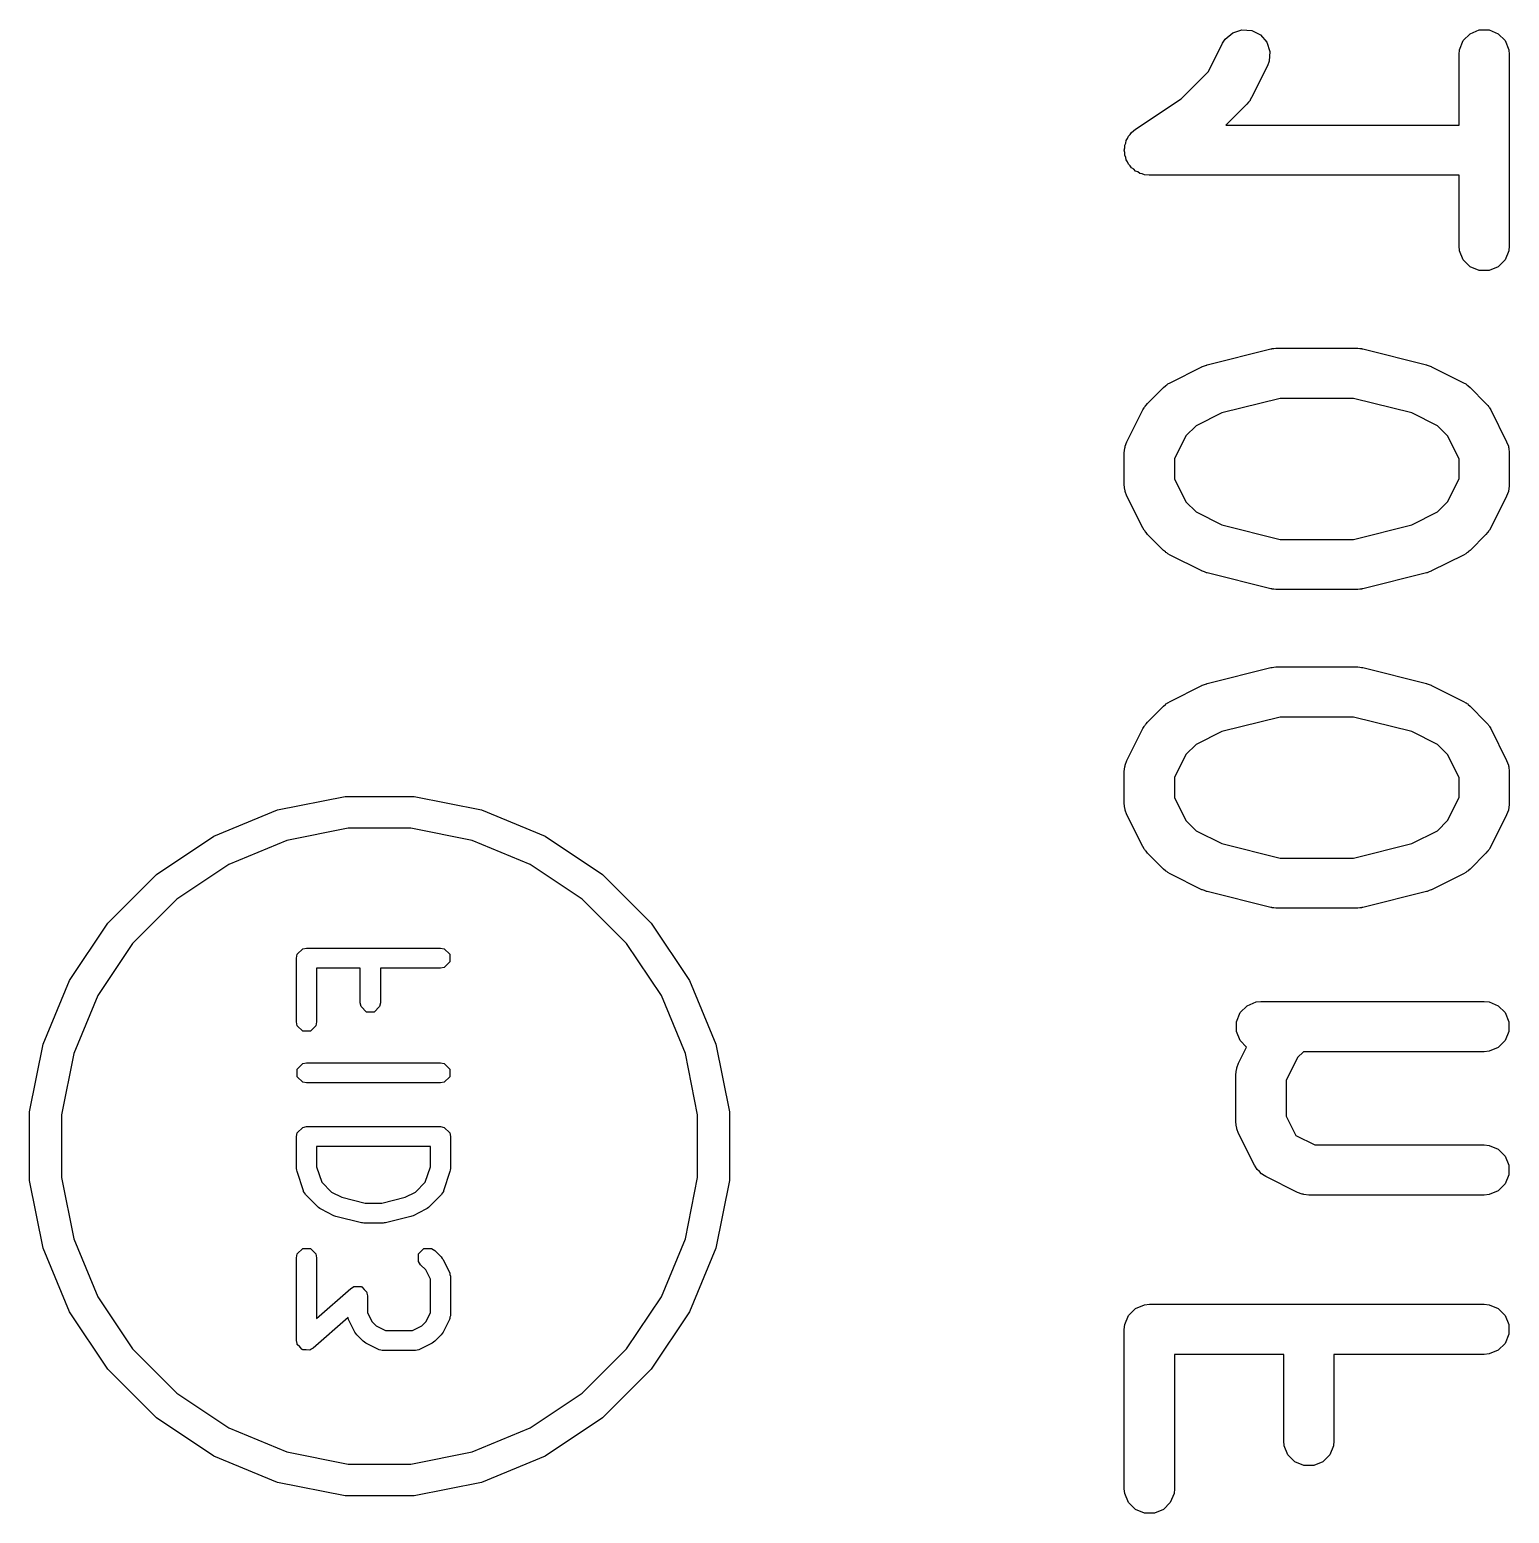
# Model space of a CAD drawing. Header units: inches. Extents: x -0.1 to 2.99, y 0.2 to 2.25.
# Drawn here: x 0.5304 to 0.7044, y 2.0757 to 2.2502 of the extents above; entities that cross this region are included whole.
import ezdxf

# ---------------------------------------------------------------- set-up
doc = ezdxf.new("R2010")
doc.units = ezdxf.units.IN
doc.header["$MEASUREMENT"] = 0
doc.layers.add('BLACK', color=250, linetype='CONTINUOUS')

msp = doc.modelspace()

# ---------------------------------------------------------------- linework, layer by layer
at = {"layer": 'BLACK', "linetype": 'CONTINUOUS'}
for p, q in [((0.67187, 2.24985), (0.67296, 2.25021)), ((0.67296, 2.25021), (0.67411, 2.25013)), ((0.67411, 2.25013), (0.67514, 2.24962)), ((0.69981, 2.24974), (0.70087, 2.25018)), ((0.70087, 2.25018), (0.70203, 2.25018)), ((0.70203, 2.25018), (0.70309, 2.24974)), ((0.66903, 2.24528), (0.67069, 2.24861)), ((0.67069, 2.24861), (0.671, 2.2491)), ((0.671, 2.2491), (0.67187, 2.24985)), ((0.67514, 2.24962), (0.67589, 2.24875)), ((0.67589, 2.24875), (0.67626, 2.24765)), ((0.69855, 2.24786), (0.69899, 2.24893)), ((0.69899, 2.24893), (0.69981, 2.24974)), ((0.70309, 2.24974), (0.7039, 2.24893)), ((0.7039, 2.24893), (0.70435, 2.24786)), ((0.67626, 2.24765), (0.67618, 2.24651)), ((0.6985, 2.24729), (0.69855, 2.24786)), ((0.6985, 2.23899), (0.6985, 2.24729)), ((0.70435, 2.24786), (0.7044, 2.24729)), ((0.7044, 2.24729), (0.7044, 2.22479)), ((0.66582, 2.24208), (0.66903, 2.24528)), ((0.67597, 2.24596), (0.67409, 2.24222)), ((0.67618, 2.24651), (0.67597, 2.24596)), ((0.66044, 2.23849), (0.66582, 2.24208)), ((0.67354, 2.24145), (0.67108, 2.23899)), ((0.67373, 2.24167), (0.67354, 2.24145)), ((0.67379, 2.24173), (0.67373, 2.24167)), ((0.67384, 2.24181), (0.67379, 2.24173)), ((0.67391, 2.2419), (0.67384, 2.24181)), ((0.67394, 2.24197), (0.67391, 2.2419)), ((0.67409, 2.24222), (0.67394, 2.24197)), ((0.65962, 2.23768), (0.65983, 2.23788)), ((0.65983, 2.23788), (0.65999, 2.23813)), ((0.65999, 2.23813), (0.66044, 2.23849)), ((0.66044, 2.23849), (0.66044, 2.23849)), ((0.66044, 2.23849), (0.66044, 2.23849)), ((0.66044, 2.23849), (0.66044, 2.23849)), ((0.67108, 2.23899), (0.6985, 2.23899)), ((0.65913, 2.23604), (0.65918, 2.23632)), ((0.65918, 2.23661), (0.6593, 2.23688)), ((0.65918, 2.23632), (0.65918, 2.23661)), ((0.6593, 2.23688), (0.65935, 2.23717)), ((0.65935, 2.23717), (0.65951, 2.23741)), ((0.65951, 2.23741), (0.65962, 2.23768)), ((0.65918, 2.23575), (0.65913, 2.23604)), ((0.65918, 2.23546), (0.65918, 2.23575)), ((0.65929, 2.23519), (0.65918, 2.23546)), ((0.65935, 2.23491), (0.65929, 2.23519)), ((0.65951, 2.23467), (0.65935, 2.23491)), ((0.65962, 2.2344), (0.65951, 2.23467)), ((0.65983, 2.23419), (0.65962, 2.2344)), ((0.65999, 2.23395), (0.65983, 2.23419)), ((0.66023, 2.23379), (0.65999, 2.23395)), ((0.66044, 2.23358), (0.66023, 2.23379)), ((0.66071, 2.23347), (0.66044, 2.23358)), ((0.66095, 2.23331), (0.66071, 2.23347)), ((0.66123, 2.23325), (0.66095, 2.23331)), ((0.6615, 2.23314), (0.66123, 2.23325)), ((0.66207, 2.23308), (0.6615, 2.23314)), ((0.66208, 2.23308), (0.66207, 2.23308)), ((0.6985, 2.23308), (0.66208, 2.23308)), ((0.66208, 2.23308), (0.66208, 2.23308)), ((0.66208, 2.23308), (0.66208, 2.23308)), ((0.6985, 2.22479), (0.6985, 2.23308)), ((0.69855, 2.22421), (0.6985, 2.22479)), ((0.69899, 2.22315), (0.69855, 2.22421)), ((0.70435, 2.22421), (0.7039, 2.22315)), ((0.7044, 2.22479), (0.70435, 2.22421)), ((0.69981, 2.22233), (0.69899, 2.22315)), ((0.70087, 2.22189), (0.69981, 2.22233)), ((0.70309, 2.22233), (0.70203, 2.22189)), ((0.7039, 2.22315), (0.70309, 2.22233)), ((0.70203, 2.22189), (0.70087, 2.22189)), ((0.66886, 2.21078), (0.67636, 2.21265)), ((0.67636, 2.21265), (0.67646, 2.21267)), ((0.67646, 2.21267), (0.6765, 2.21269)), ((0.6765, 2.21269), (0.67672, 2.21271)), ((0.67672, 2.21271), (0.67693, 2.21274)), ((0.67693, 2.21274), (0.67698, 2.21273)), ((0.67698, 2.21273), (0.67708, 2.21274)), ((0.67708, 2.21274), (0.68645, 2.21274)), ((0.68645, 2.21274), (0.68655, 2.21273)), ((0.68655, 2.21273), (0.68659, 2.21274)), ((0.68659, 2.21274), (0.68681, 2.21271)), ((0.68681, 2.21271), (0.68703, 2.21269)), ((0.68703, 2.21269), (0.68707, 2.21267)), ((0.68707, 2.21267), (0.68717, 2.21265)), ((0.68717, 2.21265), (0.69467, 2.21078)), ((0.66451, 2.20868), (0.66826, 2.21056)), ((0.66826, 2.21056), (0.6683, 2.21057)), ((0.6683, 2.21057), (0.66832, 2.21059)), ((0.66832, 2.21059), (0.66856, 2.21067)), ((0.66856, 2.21067), (0.6688, 2.21076)), ((0.6688, 2.21076), (0.66882, 2.21076)), ((0.66882, 2.21076), (0.66886, 2.21078)), ((0.69467, 2.21078), (0.69471, 2.21076)), ((0.69471, 2.21076), (0.69473, 2.21076)), ((0.69473, 2.21076), (0.69497, 2.21067)), ((0.69497, 2.21067), (0.69521, 2.21059)), ((0.69521, 2.21059), (0.69523, 2.21057)), ((0.69523, 2.21057), (0.69527, 2.21056)), ((0.69527, 2.21056), (0.69902, 2.20868)), ((0.66187, 2.20625), (0.66374, 2.20813)), ((0.66374, 2.20813), (0.66397, 2.20831)), ((0.66397, 2.20831), (0.66402, 2.20837)), ((0.66402, 2.20837), (0.66411, 2.20843)), ((0.66411, 2.20843), (0.66419, 2.2085)), ((0.66419, 2.2085), (0.66426, 2.20853)), ((0.66426, 2.20853), (0.66451, 2.20868)), ((0.69902, 2.20868), (0.69927, 2.20853)), ((0.69927, 2.20853), (0.69934, 2.2085)), ((0.69934, 2.2085), (0.69942, 2.20843)), ((0.69942, 2.20843), (0.69951, 2.20837)), ((0.69951, 2.20837), (0.69956, 2.20831)), ((0.69956, 2.20831), (0.69979, 2.20813)), ((0.69979, 2.20813), (0.70166, 2.20625)), ((0.67744, 2.20684), (0.67061, 2.20513)), ((0.68609, 2.20684), (0.67744, 2.20684)), ((0.69292, 2.20513), (0.68609, 2.20684)), ((0.65944, 2.20174), (0.66131, 2.20549)), ((0.66131, 2.20549), (0.66147, 2.20573)), ((0.66147, 2.20573), (0.6615, 2.20581)), ((0.6615, 2.20581), (0.66157, 2.20589)), ((0.66157, 2.20589), (0.66162, 2.20598)), ((0.66162, 2.20598), (0.66168, 2.20603)), ((0.66168, 2.20603), (0.66187, 2.20625)), ((0.67061, 2.20513), (0.66758, 2.20361)), ((0.69595, 2.20361), (0.69292, 2.20513)), ((0.70166, 2.20625), (0.70185, 2.20603)), ((0.70185, 2.20603), (0.70191, 2.20598)), ((0.70191, 2.20598), (0.70196, 2.20589)), ((0.70196, 2.20589), (0.70203, 2.20581)), ((0.70203, 2.20581), (0.70206, 2.20573)), ((0.70206, 2.20573), (0.70222, 2.20549)), ((0.70222, 2.20549), (0.70409, 2.20174)), ((0.66758, 2.20361), (0.66638, 2.20242)), ((0.69715, 2.20242), (0.69595, 2.20361)), ((0.65922, 2.20109), (0.65923, 2.2012)), ((0.65923, 2.2012), (0.65944, 2.20174)), ((0.66638, 2.20242), (0.66503, 2.19972)), ((0.6985, 2.19972), (0.69715, 2.20242)), ((0.70409, 2.20174), (0.7043, 2.2012)), ((0.7043, 2.2012), (0.7043, 2.20109)), ((0.65913, 2.20042), (0.65918, 2.20099)), ((0.65913, 2.19667), (0.65913, 2.20042)), ((0.65918, 2.20099), (0.65922, 2.20109)), ((0.66503, 2.19972), (0.66503, 2.19736)), ((0.6985, 2.19736), (0.6985, 2.19972)), ((0.7043, 2.20109), (0.70435, 2.20099)), ((0.70435, 2.20099), (0.7044, 2.20042)), ((0.7044, 2.20042), (0.7044, 2.19667)), ((0.65918, 2.19609), (0.65913, 2.19667)), ((0.65922, 2.19599), (0.65918, 2.19609)), ((0.65923, 2.19589), (0.65922, 2.19599)), ((0.66503, 2.19736), (0.66638, 2.19467)), ((0.69715, 2.19467), (0.6985, 2.19736)), ((0.70435, 2.19609), (0.7043, 2.19599)), ((0.7043, 2.19599), (0.7043, 2.19589)), ((0.7044, 2.19667), (0.70435, 2.19609)), ((0.65944, 2.19535), (0.65923, 2.19589)), ((0.66131, 2.1916), (0.65944, 2.19535)), ((0.66638, 2.19467), (0.66758, 2.19347)), ((0.69595, 2.19347), (0.69715, 2.19467)), ((0.70409, 2.19535), (0.70222, 2.1916)), ((0.7043, 2.19589), (0.70409, 2.19535)), ((0.66758, 2.19347), (0.67061, 2.19195)), ((0.69292, 2.19195), (0.69595, 2.19347)), ((0.66147, 2.19135), (0.66131, 2.1916)), ((0.6615, 2.19128), (0.66147, 2.19135)), ((0.66157, 2.1912), (0.6615, 2.19128)), ((0.66162, 2.19111), (0.66157, 2.1912)), ((0.66168, 2.19106), (0.66162, 2.19111)), ((0.66187, 2.19083), (0.66168, 2.19106)), ((0.66374, 2.18895), (0.66187, 2.19083)), ((0.67061, 2.19195), (0.67744, 2.19025)), ((0.68609, 2.19025), (0.69292, 2.19195)), ((0.70166, 2.19083), (0.69979, 2.18895)), ((0.70185, 2.19106), (0.70166, 2.19083)), ((0.70191, 2.19111), (0.70185, 2.19106)), ((0.70196, 2.1912), (0.70191, 2.19111)), ((0.70203, 2.19128), (0.70196, 2.1912)), ((0.70206, 2.19135), (0.70203, 2.19128)), ((0.70222, 2.1916), (0.70206, 2.19135)), ((0.66397, 2.18877), (0.66374, 2.18895)), ((0.67744, 2.19025), (0.68609, 2.19025)), ((0.69979, 2.18895), (0.69956, 2.18877)), ((0.66402, 2.18871), (0.66397, 2.18877)), ((0.66411, 2.18865), (0.66402, 2.18871)), ((0.66419, 2.18859), (0.66411, 2.18865)), ((0.66426, 2.18856), (0.66419, 2.18859)), ((0.66451, 2.1884), (0.66426, 2.18856)), ((0.66826, 2.18653), (0.66451, 2.1884)), ((0.69902, 2.1884), (0.69527, 2.18653)), ((0.69927, 2.18856), (0.69902, 2.1884)), ((0.69934, 2.18859), (0.69927, 2.18856)), ((0.69942, 2.18865), (0.69934, 2.18859)), ((0.69951, 2.18871), (0.69942, 2.18865)), ((0.69956, 2.18877), (0.69951, 2.18871)), ((0.6683, 2.18651), (0.66826, 2.18653)), ((0.66832, 2.1865), (0.6683, 2.18651)), ((0.66856, 2.18641), (0.66832, 2.1865)), ((0.6688, 2.18632), (0.66856, 2.18641)), ((0.66882, 2.18632), (0.6688, 2.18632)), ((0.66886, 2.1863), (0.66882, 2.18632)), ((0.67636, 2.18443), (0.66886, 2.1863)), ((0.69467, 2.1863), (0.68717, 2.18443)), ((0.69471, 2.18632), (0.69467, 2.1863)), ((0.69473, 2.18632), (0.69471, 2.18632)), ((0.69497, 2.18641), (0.69473, 2.18632)), ((0.69521, 2.1865), (0.69497, 2.18641)), ((0.69523, 2.18651), (0.69521, 2.1865)), ((0.69527, 2.18653), (0.69523, 2.18651)), ((0.67646, 2.18441), (0.67636, 2.18443)), ((0.6765, 2.1844), (0.67646, 2.18441)), ((0.67672, 2.18438), (0.6765, 2.1844)), ((0.67693, 2.18434), (0.67672, 2.18438)), ((0.67698, 2.18435), (0.67693, 2.18434)), ((0.67708, 2.18434), (0.67698, 2.18435)), ((0.68645, 2.18434), (0.67708, 2.18434)), ((0.68655, 2.18435), (0.68645, 2.18434)), ((0.68659, 2.18434), (0.68655, 2.18435)), ((0.68681, 2.18438), (0.68659, 2.18434)), ((0.68703, 2.1844), (0.68681, 2.18438)), ((0.68707, 2.18441), (0.68703, 2.1844)), ((0.68717, 2.18443), (0.68707, 2.18441)), ((0.66886, 2.17328), (0.67636, 2.17516)), ((0.67636, 2.17516), (0.67646, 2.17517)), ((0.67646, 2.17517), (0.6765, 2.17519)), ((0.6765, 2.17519), (0.67672, 2.17521)), ((0.67672, 2.17521), (0.67693, 2.17524)), ((0.67693, 2.17524), (0.67698, 2.17524)), ((0.67698, 2.17524), (0.67708, 2.17525)), ((0.67708, 2.17525), (0.68645, 2.17525)), ((0.68645, 2.17525), (0.68655, 2.17524)), ((0.68655, 2.17524), (0.68659, 2.17524)), ((0.68659, 2.17524), (0.68681, 2.17521)), ((0.68681, 2.17521), (0.68703, 2.17519)), ((0.68703, 2.17519), (0.68707, 2.17517)), ((0.68707, 2.17517), (0.68717, 2.17516)), ((0.68717, 2.17516), (0.69467, 2.17328)), ((0.66856, 2.17318), (0.6688, 2.17327)), ((0.6688, 2.17327), (0.66882, 2.17327)), ((0.66882, 2.17327), (0.66886, 2.17328)), ((0.69467, 2.17328), (0.69471, 2.17327)), ((0.69471, 2.17327), (0.69473, 2.17327)), ((0.69473, 2.17327), (0.69497, 2.17318)), ((0.66451, 2.17119), (0.66826, 2.17306)), ((0.66826, 2.17306), (0.6683, 2.17308)), ((0.6683, 2.17308), (0.66832, 2.17309)), ((0.66832, 2.17309), (0.66856, 2.17318)), ((0.69497, 2.17318), (0.69521, 2.17309)), ((0.69521, 2.17309), (0.69523, 2.17308)), ((0.69523, 2.17308), (0.69527, 2.17306)), ((0.69527, 2.17306), (0.69902, 2.17119)), ((0.66187, 2.16876), (0.66374, 2.17063)), ((0.66374, 2.17063), (0.66397, 2.17082)), ((0.66397, 2.17082), (0.66402, 2.17088)), ((0.66402, 2.17088), (0.66411, 2.17093)), ((0.66411, 2.17093), (0.66419, 2.171)), ((0.66419, 2.171), (0.66426, 2.17103)), ((0.66426, 2.17103), (0.66451, 2.17119)), ((0.69902, 2.17119), (0.69927, 2.17103)), ((0.69927, 2.17103), (0.69934, 2.171)), ((0.69934, 2.171), (0.69942, 2.17093)), ((0.69942, 2.17093), (0.69951, 2.17088)), ((0.69951, 2.17088), (0.69956, 2.17082)), ((0.69956, 2.17082), (0.69979, 2.17063)), ((0.69979, 2.17063), (0.70166, 2.16876)), ((0.65944, 2.16424), (0.66131, 2.16799)), ((0.66131, 2.16799), (0.66147, 2.16824)), ((0.66147, 2.16824), (0.6615, 2.16831)), ((0.6615, 2.16831), (0.66157, 2.16839)), ((0.66157, 2.16839), (0.66162, 2.16848)), ((0.66162, 2.16848), (0.66168, 2.16853)), ((0.66168, 2.16853), (0.66187, 2.16876)), ((0.67744, 2.16934), (0.67061, 2.16763)), ((0.68609, 2.16934), (0.67744, 2.16934)), ((0.69292, 2.16763), (0.68609, 2.16934)), ((0.70166, 2.16876), (0.70185, 2.16853)), ((0.70185, 2.16853), (0.70191, 2.16848)), ((0.70191, 2.16848), (0.70196, 2.16839)), ((0.70196, 2.16839), (0.70203, 2.16831)), ((0.70203, 2.16831), (0.70206, 2.16824)), ((0.70206, 2.16824), (0.70222, 2.16799)), ((0.70222, 2.16799), (0.70409, 2.16424)), ((0.67061, 2.16763), (0.66758, 2.16612)), ((0.69595, 2.16612), (0.69292, 2.16763)), ((0.66638, 2.16492), (0.66503, 2.16222)), ((0.66758, 2.16612), (0.66638, 2.16492)), ((0.69715, 2.16492), (0.69595, 2.16612)), ((0.6985, 2.16222), (0.69715, 2.16492)), ((0.65913, 2.16292), (0.65918, 2.1635)), ((0.65913, 2.15917), (0.65913, 2.16292)), ((0.65918, 2.1635), (0.65922, 2.16359)), ((0.65922, 2.16359), (0.65923, 2.1637)), ((0.65923, 2.1637), (0.65944, 2.16424)), ((0.70409, 2.16424), (0.7043, 2.1637)), ((0.7043, 2.1637), (0.7043, 2.16359)), ((0.7043, 2.16359), (0.70435, 2.1635)), ((0.70435, 2.1635), (0.7044, 2.16292)), ((0.7044, 2.16292), (0.7044, 2.15917)), ((0.66503, 2.16222), (0.66503, 2.15987)), ((0.6985, 2.15987), (0.6985, 2.16222)), ((0.55954, 2.15842), (0.56749, 2.16)), ((0.56749, 2.16), (0.5756, 2.16)), ((0.5756, 2.16), (0.58354, 2.15842)), ((0.66503, 2.15987), (0.66638, 2.15717)), ((0.69715, 2.15717), (0.6985, 2.15987)), ((0.55206, 2.15532), (0.55954, 2.15842)), ((0.58354, 2.15842), (0.59103, 2.15532)), ((0.65918, 2.1586), (0.65913, 2.15917)), ((0.65922, 2.1585), (0.65918, 2.1586)), ((0.65923, 2.15839), (0.65922, 2.1585)), ((0.65944, 2.15785), (0.65923, 2.15839)), ((0.66131, 2.1541), (0.65944, 2.15785)), ((0.70409, 2.15785), (0.70222, 2.1541)), ((0.7043, 2.15839), (0.70409, 2.15785)), ((0.70435, 2.1586), (0.7043, 2.1585)), ((0.7043, 2.1585), (0.7043, 2.15839)), ((0.7044, 2.15917), (0.70435, 2.1586)), ((0.56786, 2.15626), (0.56063, 2.15482)), ((0.57523, 2.15626), (0.56786, 2.15626)), ((0.58245, 2.15482), (0.57523, 2.15626)), ((0.66638, 2.15717), (0.66758, 2.15597)), ((0.66758, 2.15597), (0.67061, 2.15446)), ((0.69292, 2.15446), (0.69595, 2.15597)), ((0.69595, 2.15597), (0.69715, 2.15717)), ((0.54532, 2.15081), (0.55206, 2.15532)), ((0.56063, 2.15482), (0.55383, 2.152)), ((0.58926, 2.152), (0.58245, 2.15482)), ((0.59103, 2.15532), (0.59777, 2.15081)), ((0.66147, 2.15385), (0.66131, 2.1541)), ((0.67061, 2.15446), (0.67744, 2.15275)), ((0.68609, 2.15275), (0.69292, 2.15446)), ((0.70222, 2.1541), (0.70206, 2.15385)), ((0.6615, 2.15378), (0.66147, 2.15385)), ((0.66157, 2.1537), (0.6615, 2.15378)), ((0.66162, 2.15361), (0.66157, 2.1537)), ((0.66168, 2.15356), (0.66162, 2.15361)), ((0.66187, 2.15333), (0.66168, 2.15356)), ((0.66374, 2.15146), (0.66187, 2.15333)), ((0.67744, 2.15275), (0.68609, 2.15275)), ((0.70166, 2.15333), (0.69979, 2.15146)), ((0.70185, 2.15356), (0.70166, 2.15333)), ((0.70191, 2.15361), (0.70185, 2.15356)), ((0.70196, 2.1537), (0.70191, 2.15361)), ((0.70203, 2.15378), (0.70196, 2.1537)), ((0.70206, 2.15385), (0.70203, 2.15378)), ((0.53959, 2.14508), (0.54532, 2.15081)), ((0.55383, 2.152), (0.5477, 2.14791)), ((0.59539, 2.14791), (0.58926, 2.152)), ((0.59777, 2.15081), (0.6035, 2.14508)), ((0.66397, 2.15127), (0.66374, 2.15146)), ((0.66402, 2.15121), (0.66397, 2.15127)), ((0.66411, 2.15116), (0.66402, 2.15121)), ((0.66419, 2.15109), (0.66411, 2.15116)), ((0.66426, 2.15106), (0.66419, 2.15109)), ((0.66451, 2.15091), (0.66426, 2.15106)), ((0.66826, 2.14903), (0.66451, 2.15091)), ((0.69902, 2.15091), (0.69527, 2.14903)), ((0.69927, 2.15106), (0.69902, 2.15091)), ((0.69934, 2.15109), (0.69927, 2.15106)), ((0.69942, 2.15116), (0.69934, 2.15109)), ((0.69951, 2.15121), (0.69942, 2.15116)), ((0.69956, 2.15127), (0.69951, 2.15121)), ((0.69979, 2.15146), (0.69956, 2.15127)), ((0.6683, 2.14902), (0.66826, 2.14903)), ((0.66832, 2.149), (0.6683, 2.14902)), ((0.66856, 2.14892), (0.66832, 2.149)), ((0.6688, 2.14882), (0.66856, 2.14892)), ((0.66882, 2.14882), (0.6688, 2.14882)), ((0.66886, 2.14881), (0.66882, 2.14882)), ((0.67636, 2.14693), (0.66886, 2.14881)), ((0.69467, 2.14881), (0.68717, 2.14693)), ((0.69471, 2.14882), (0.69467, 2.14881)), ((0.69473, 2.14882), (0.69471, 2.14882)), ((0.69497, 2.14892), (0.69473, 2.14882)), ((0.69521, 2.149), (0.69497, 2.14892)), ((0.69523, 2.14902), (0.69521, 2.149)), ((0.69527, 2.14903), (0.69523, 2.14902)), ((0.5477, 2.14791), (0.54249, 2.1427)), ((0.60059, 2.1427), (0.59539, 2.14791)), ((0.67646, 2.14692), (0.67636, 2.14693)), ((0.6765, 2.1469), (0.67646, 2.14692)), ((0.67672, 2.14688), (0.6765, 2.1469)), ((0.67693, 2.14685), (0.67672, 2.14688)), ((0.67698, 2.14685), (0.67693, 2.14685)), ((0.67708, 2.14684), (0.67698, 2.14685)), ((0.68645, 2.14684), (0.67708, 2.14684)), ((0.68655, 2.14685), (0.68645, 2.14684)), ((0.68659, 2.14685), (0.68655, 2.14685)), ((0.68681, 2.14688), (0.68659, 2.14685)), ((0.68703, 2.1469), (0.68681, 2.14688)), ((0.68707, 2.14692), (0.68703, 2.1469)), ((0.68717, 2.14693), (0.68707, 2.14692)), ((0.53509, 2.13835), (0.53959, 2.14508)), ((0.6035, 2.14508), (0.608, 2.13835)), ((0.54249, 2.1427), (0.5384, 2.13657)), ((0.56187, 2.14143), (0.56251, 2.14207)), ((0.56251, 2.14207), (0.56296, 2.14216)), ((0.56296, 2.14216), (0.57871, 2.14216)), ((0.57871, 2.14216), (0.57916, 2.14207)), ((0.57916, 2.14207), (0.5798, 2.14143)), ((0.60469, 2.13657), (0.60059, 2.1427)), ((0.56178, 2.14098), (0.56187, 2.14143)), ((0.56178, 2.13348), (0.56178, 2.14098)), ((0.5798, 2.14053), (0.57916, 2.13989)), ((0.5798, 2.14143), (0.5798, 2.14053)), ((0.53198, 2.13086), (0.53509, 2.13835)), ((0.56928, 2.1398), (0.56414, 2.1398)), ((0.56414, 2.1398), (0.56414, 2.13348)), ((0.56928, 2.13573), (0.56928, 2.1398)), ((0.57871, 2.1398), (0.57164, 2.1398)), ((0.57164, 2.1398), (0.57164, 2.13573)), ((0.57916, 2.13989), (0.57871, 2.1398)), ((0.608, 2.13835), (0.6111, 2.13086)), ((0.5384, 2.13657), (0.53558, 2.12977)), ((0.60751, 2.12977), (0.60469, 2.13657)), ((0.56937, 2.13528), (0.56928, 2.13573)), ((0.57, 2.13464), (0.56937, 2.13528)), ((0.57155, 2.13528), (0.57091, 2.13464)), ((0.57164, 2.13573), (0.57155, 2.13528)), ((0.67275, 2.13457), (0.67356, 2.13538)), ((0.67356, 2.13538), (0.67463, 2.13582)), ((0.67463, 2.13582), (0.6752, 2.13588)), ((0.6752, 2.13588), (0.70145, 2.13588)), ((0.70145, 2.13588), (0.70203, 2.13582)), ((0.70203, 2.13582), (0.70309, 2.13538)), ((0.70309, 2.13538), (0.7039, 2.13457)), ((0.56187, 2.13303), (0.56178, 2.13348)), ((0.56414, 2.13348), (0.56405, 2.13303)), ((0.57091, 2.13464), (0.57, 2.13464)), ((0.67231, 2.1335), (0.67275, 2.13457)), ((0.67231, 2.13235), (0.67231, 2.1335)), ((0.7039, 2.13457), (0.70435, 2.1335)), ((0.70435, 2.1335), (0.70435, 2.13235)), ((0.56251, 2.13239), (0.56187, 2.13303)), ((0.56341, 2.13239), (0.56251, 2.13239)), ((0.56405, 2.13303), (0.56341, 2.13239)), ((0.67275, 2.13128), (0.67231, 2.13235)), ((0.70435, 2.13235), (0.7039, 2.13128)), ((0.5304, 2.12291), (0.53198, 2.13086)), ((0.53558, 2.12977), (0.53414, 2.12254)), ((0.60894, 2.12254), (0.60751, 2.12977)), ((0.6111, 2.13086), (0.61268, 2.12291)), ((0.67256, 2.12862), (0.67351, 2.13052)), ((0.67351, 2.13052), (0.67275, 2.13128)), ((0.68018, 2.12997), (0.6795, 2.1293)), ((0.70145, 2.12997), (0.68018, 2.12997)), ((0.70203, 2.13003), (0.70145, 2.12997)), ((0.70309, 2.13047), (0.70203, 2.13003)), ((0.7039, 2.13128), (0.70309, 2.13047)), ((0.56187, 2.12793), (0.56251, 2.12857)), ((0.56187, 2.12703), (0.56187, 2.12793)), ((0.56251, 2.12857), (0.56296, 2.12866)), ((0.56296, 2.12866), (0.57871, 2.12866)), ((0.57871, 2.12866), (0.57916, 2.12857)), ((0.57916, 2.12857), (0.5798, 2.12793)), ((0.5798, 2.12793), (0.5798, 2.12703)), ((0.67225, 2.1273), (0.67231, 2.12788)), ((0.67231, 2.12788), (0.67235, 2.12797)), ((0.67235, 2.12808), (0.67256, 2.12862)), ((0.67235, 2.12797), (0.67235, 2.12808)), ((0.6795, 2.1293), (0.67816, 2.1266)), ((0.56251, 2.12639), (0.56187, 2.12703)), ((0.56296, 2.1263), (0.56251, 2.12639)), ((0.57871, 2.1263), (0.56296, 2.1263)), ((0.57916, 2.12639), (0.57871, 2.1263)), ((0.5798, 2.12703), (0.57916, 2.12639)), ((0.67225, 2.12168), (0.67225, 2.1273)), ((0.67816, 2.1266), (0.67816, 2.12237)), ((0.5304, 2.12254), (0.5304, 2.12291)), ((0.61268, 2.12291), (0.61268, 2.11481)), ((0.5304, 2.11481), (0.5304, 2.12254)), ((0.53414, 2.12254), (0.53414, 2.11517)), ((0.56187, 2.12044), (0.56251, 2.12107)), ((0.56251, 2.12107), (0.56296, 2.12116)), ((0.56296, 2.12116), (0.57871, 2.12116)), ((0.57871, 2.12116), (0.57916, 2.12107)), ((0.57916, 2.12107), (0.5798, 2.12044)), ((0.60894, 2.11517), (0.60894, 2.12254)), ((0.67231, 2.1211), (0.67225, 2.12168)), ((0.67235, 2.121), (0.67231, 2.1211)), ((0.67235, 2.1209), (0.67235, 2.121)), ((0.67256, 2.12036), (0.67235, 2.1209)), ((0.67816, 2.12237), (0.67928, 2.12013)), ((0.56178, 2.11998), (0.56187, 2.12044)), ((0.56178, 2.11623), (0.56178, 2.11998)), ((0.5798, 2.12044), (0.57989, 2.11998)), ((0.57989, 2.11998), (0.57989, 2.11623)), ((0.67444, 2.11661), (0.67256, 2.12036)), ((0.67928, 2.12013), (0.68152, 2.119)), ((0.57752, 2.1188), (0.56414, 2.1188)), ((0.56414, 2.1188), (0.56414, 2.11643)), ((0.57752, 2.11643), (0.57752, 2.1188)), ((0.68152, 2.119), (0.70145, 2.119)), ((0.70145, 2.119), (0.70203, 2.11895)), ((0.70203, 2.11895), (0.70309, 2.11851)), ((0.70309, 2.11851), (0.7039, 2.11769)), ((0.7039, 2.11769), (0.70435, 2.11663)), ((0.56181, 2.11605), (0.56178, 2.11623)), ((0.56184, 2.11586), (0.56181, 2.11605)), ((0.56259, 2.11361), (0.56184, 2.11586)), ((0.56414, 2.11643), (0.56474, 2.11462)), ((0.57692, 2.11462), (0.57752, 2.11643)), ((0.57983, 2.11586), (0.57908, 2.11361)), ((0.57985, 2.11605), (0.57983, 2.11586)), ((0.57989, 2.11623), (0.57985, 2.11605)), ((0.6745, 2.11651), (0.67444, 2.11661)), ((0.67451, 2.11646), (0.6745, 2.11651)), ((0.67456, 2.11641), (0.67451, 2.11646)), ((0.67474, 2.11612), (0.67456, 2.11641)), ((0.67502, 2.11587), (0.67474, 2.11612)), ((0.67527, 2.11559), (0.67502, 2.11587)), ((0.70435, 2.11663), (0.70435, 2.11548)), ((0.53198, 2.10686), (0.5304, 2.11481)), ((0.53414, 2.11517), (0.53558, 2.10795)), ((0.56474, 2.11462), (0.56591, 2.11345)), ((0.57576, 2.11345), (0.57692, 2.11462)), ((0.60751, 2.10795), (0.60894, 2.11517)), ((0.61268, 2.11481), (0.6111, 2.10686)), ((0.67556, 2.11541), (0.67527, 2.11559)), ((0.67562, 2.11536), (0.67556, 2.11541)), ((0.67566, 2.11535), (0.67562, 2.11536)), ((0.67576, 2.11529), (0.67566, 2.11535)), ((0.67951, 2.11341), (0.67576, 2.11529)), ((0.7039, 2.11441), (0.70309, 2.1136)), ((0.70435, 2.11548), (0.7039, 2.11441)), ((0.56262, 2.11356), (0.56259, 2.11361)), ((0.56262, 2.11353), (0.56262, 2.11356)), ((0.56272, 2.11337), (0.56262, 2.11353)), ((0.56282, 2.11321), (0.56272, 2.11337)), ((0.56284, 2.1132), (0.56282, 2.11321)), ((0.56287, 2.11315), (0.56284, 2.1132)), ((0.56437, 2.11165), (0.56287, 2.11315)), ((0.56591, 2.11345), (0.56712, 2.11285)), ((0.56712, 2.11285), (0.56985, 2.11217)), ((0.56985, 2.11217), (0.57181, 2.11217)), ((0.57181, 2.11217), (0.57454, 2.11285)), ((0.57454, 2.11285), (0.57576, 2.11345)), ((0.57879, 2.11315), (0.57729, 2.11165)), ((0.57882, 2.1132), (0.57879, 2.11315)), ((0.57885, 2.11321), (0.57882, 2.1132)), ((0.57894, 2.11337), (0.57885, 2.11321)), ((0.57905, 2.11353), (0.57894, 2.11337)), ((0.57908, 2.11361), (0.57905, 2.11356)), ((0.57905, 2.11356), (0.57905, 2.11353)), ((0.68005, 2.1132), (0.67951, 2.11341)), ((0.68015, 2.1132), (0.68005, 2.1132)), ((0.68025, 2.11316), (0.68015, 2.1132)), ((0.68083, 2.1131), (0.68025, 2.11316)), ((0.70145, 2.1131), (0.68083, 2.1131)), ((0.70203, 2.11316), (0.70145, 2.1131)), ((0.70309, 2.1136), (0.70203, 2.11316)), ((0.56453, 2.11154), (0.56437, 2.11165)), ((0.56468, 2.11143), (0.56453, 2.11154)), ((0.56618, 2.11068), (0.56468, 2.11143)), ((0.5663, 2.11064), (0.56618, 2.11068)), ((0.56642, 2.11059), (0.5663, 2.11064)), ((0.56942, 2.10984), (0.56642, 2.11059)), ((0.57524, 2.11059), (0.57224, 2.10984)), ((0.57536, 2.11064), (0.57524, 2.11059)), ((0.57548, 2.11068), (0.57536, 2.11064)), ((0.57698, 2.11143), (0.57548, 2.11068)), ((0.57713, 2.11154), (0.57698, 2.11143)), ((0.57729, 2.11165), (0.57713, 2.11154)), ((0.56956, 2.10983), (0.56942, 2.10984)), ((0.56971, 2.1098), (0.56956, 2.10983)), ((0.57196, 2.1098), (0.56971, 2.1098)), ((0.5721, 2.10983), (0.57196, 2.1098)), ((0.57224, 2.10984), (0.5721, 2.10983)), ((0.53558, 2.10795), (0.5384, 2.10114)), ((0.60469, 2.10114), (0.60751, 2.10795)), ((0.53509, 2.09937), (0.53198, 2.10686)), ((0.56178, 2.10573), (0.56187, 2.10619)), ((0.56178, 2.09599), (0.56178, 2.10573)), ((0.56187, 2.10619), (0.56251, 2.10683)), ((0.56251, 2.10683), (0.56341, 2.10683)), ((0.56341, 2.10683), (0.56405, 2.10619)), ((0.56405, 2.10619), (0.56414, 2.10573)), ((0.56414, 2.10573), (0.56414, 2.09859)), ((0.57611, 2.10619), (0.57675, 2.10683)), ((0.57611, 2.10528), (0.57611, 2.10619)), ((0.57637, 2.1049), (0.57611, 2.10528)), ((0.57675, 2.10683), (0.57766, 2.10683)), ((0.57766, 2.10683), (0.57804, 2.10657)), ((0.57804, 2.10657), (0.57879, 2.10582)), ((0.57879, 2.10582), (0.5789, 2.10566)), ((0.5789, 2.10566), (0.57901, 2.10551)), ((0.57901, 2.10551), (0.57976, 2.10401)), ((0.6111, 2.10686), (0.608, 2.09937)), ((0.57699, 2.10429), (0.57637, 2.1049)), ((0.57752, 2.10321), (0.57699, 2.10429)), ((0.57976, 2.10401), (0.57978, 2.10396)), ((0.57978, 2.10396), (0.5798, 2.10394)), ((0.5798, 2.10394), (0.57983, 2.10375)), ((0.57983, 2.10375), (0.57988, 2.10357)), ((0.57988, 2.10357), (0.57988, 2.10354)), ((0.57988, 2.10354), (0.57989, 2.10349)), ((0.57989, 2.10349), (0.57989, 2.09899)), ((0.56414, 2.09859), (0.56818, 2.10212)), ((0.56818, 2.10212), (0.56847, 2.10229)), ((0.56847, 2.10229), (0.56851, 2.10233)), ((0.56851, 2.10233), (0.56853, 2.10233)), ((0.56853, 2.10233), (0.56858, 2.10235)), ((0.56858, 2.10235), (0.56899, 2.10233)), ((0.56899, 2.10233), (0.56941, 2.10233)), ((0.56941, 2.10233), (0.56944, 2.1023)), ((0.56944, 2.1023), (0.56948, 2.10229)), ((0.56948, 2.10229), (0.56975, 2.10198)), ((0.56975, 2.10198), (0.57005, 2.10169)), ((0.57005, 2.10169), (0.57006, 2.10163)), ((0.57752, 2.09926), (0.57752, 2.10321)), ((0.5384, 2.10114), (0.54249, 2.09502)), ((0.57006, 2.10163), (0.57008, 2.10161)), ((0.57008, 2.10161), (0.57007, 2.10156)), ((0.57007, 2.10156), (0.57014, 2.10124)), ((0.57014, 2.10124), (0.57014, 2.09926)), ((0.60059, 2.09502), (0.60469, 2.10114)), ((0.66044, 2.09976), (0.6615, 2.1002)), ((0.6615, 2.1002), (0.66208, 2.10026)), ((0.66208, 2.10026), (0.70145, 2.10026)), ((0.70145, 2.10026), (0.70203, 2.1002)), ((0.70203, 2.1002), (0.70309, 2.09976)), ((0.53959, 2.09263), (0.53509, 2.09937)), ((0.56784, 2.09869), (0.56374, 2.0951)), ((0.56787, 2.09853), (0.56784, 2.09869)), ((0.56788, 2.09851), (0.56787, 2.09853)), ((0.5679, 2.09846), (0.56788, 2.09851)), ((0.56865, 2.09696), (0.5679, 2.09846)), ((0.57014, 2.09926), (0.57068, 2.09819)), ((0.57068, 2.09819), (0.57116, 2.09771)), ((0.57651, 2.09771), (0.57699, 2.09819)), ((0.57699, 2.09819), (0.57752, 2.09926)), ((0.57976, 2.09846), (0.57901, 2.09696)), ((0.57978, 2.09851), (0.57976, 2.09846)), ((0.5798, 2.09853), (0.57978, 2.09851)), ((0.57983, 2.09872), (0.5798, 2.09853)), ((0.57988, 2.0989), (0.57983, 2.09872)), ((0.57989, 2.09899), (0.57988, 2.09893)), ((0.57988, 2.09893), (0.57988, 2.0989)), ((0.608, 2.09937), (0.6035, 2.09263)), ((0.65918, 2.09788), (0.65962, 2.09894)), ((0.65962, 2.09894), (0.66044, 2.09976)), ((0.70309, 2.09976), (0.7039, 2.09894)), ((0.7039, 2.09894), (0.70435, 2.09788)), ((0.56877, 2.09681), (0.56865, 2.09696)), ((0.56887, 2.09665), (0.56877, 2.09681)), ((0.56962, 2.0959), (0.56887, 2.09665)), ((0.57116, 2.09771), (0.57224, 2.09717)), ((0.57224, 2.09717), (0.57543, 2.09717)), ((0.57543, 2.09717), (0.57651, 2.09771)), ((0.57879, 2.09665), (0.57804, 2.0959)), ((0.5789, 2.09681), (0.57879, 2.09665)), ((0.57901, 2.09696), (0.5789, 2.09681)), ((0.65913, 2.0973), (0.65918, 2.09788)), ((0.65913, 2.07856), (0.65913, 2.0973)), ((0.70435, 2.09673), (0.7039, 2.09566)), ((0.70435, 2.09788), (0.70435, 2.09673)), ((0.54249, 2.09502), (0.5477, 2.08981)), ((0.56184, 2.09566), (0.56178, 2.09599)), ((0.56184, 2.09561), (0.56184, 2.09566)), ((0.56186, 2.09559), (0.56184, 2.09561)), ((0.56187, 2.09553), (0.56186, 2.09559)), ((0.56216, 2.09524), (0.56187, 2.09553)), ((0.56243, 2.09493), (0.56216, 2.09524)), ((0.56248, 2.09492), (0.56243, 2.09493)), ((0.56251, 2.09489), (0.56248, 2.09492)), ((0.56292, 2.09489), (0.56251, 2.09489)), ((0.56334, 2.09487), (0.56292, 2.09489)), ((0.56338, 2.09489), (0.56334, 2.09487)), ((0.56341, 2.09489), (0.56338, 2.09489)), ((0.56344, 2.09493), (0.56341, 2.09489)), ((0.56374, 2.0951), (0.56344, 2.09493)), ((0.56978, 2.0958), (0.56962, 2.0959)), ((0.56993, 2.09568), (0.56978, 2.0958)), ((0.57143, 2.09493), (0.56993, 2.09568)), ((0.57149, 2.09491), (0.57143, 2.09493)), ((0.5715, 2.09489), (0.57149, 2.09491)), ((0.57169, 2.09486), (0.5715, 2.09489)), ((0.57187, 2.09481), (0.57169, 2.09486)), ((0.5719, 2.09482), (0.57187, 2.09481)), ((0.57196, 2.09481), (0.5719, 2.09482)), ((0.57571, 2.09481), (0.57196, 2.09481)), ((0.57576, 2.09482), (0.57571, 2.09481)), ((0.57579, 2.09481), (0.57576, 2.09482)), ((0.57597, 2.09486), (0.57579, 2.09481)), ((0.57616, 2.09489), (0.57597, 2.09486)), ((0.57618, 2.09491), (0.57616, 2.09489)), ((0.57623, 2.09493), (0.57618, 2.09491)), ((0.57773, 2.09568), (0.57623, 2.09493)), ((0.57788, 2.0958), (0.57773, 2.09568)), ((0.57804, 2.0959), (0.57788, 2.0958)), ((0.59539, 2.08981), (0.60059, 2.09502)), ((0.70309, 2.09485), (0.70203, 2.09441)), ((0.7039, 2.09566), (0.70309, 2.09485)), ((0.67787, 2.09435), (0.66503, 2.09435)), ((0.66503, 2.09435), (0.66503, 2.07856)), ((0.67787, 2.08418), (0.67787, 2.09435)), ((0.70145, 2.09435), (0.68378, 2.09435)), ((0.68378, 2.09435), (0.68378, 2.08418)), ((0.70203, 2.09441), (0.70145, 2.09435)), ((0.54532, 2.0869), (0.53959, 2.09263)), ((0.6035, 2.09263), (0.59777, 2.0869)), ((0.5477, 2.08981), (0.55383, 2.08571)), ((0.58926, 2.08571), (0.59539, 2.08981)), ((0.55206, 2.0824), (0.54532, 2.0869)), ((0.59777, 2.0869), (0.59103, 2.0824)), ((0.55383, 2.08571), (0.56063, 2.08289)), ((0.58245, 2.08289), (0.58926, 2.08571)), ((0.67793, 2.0836), (0.67787, 2.08418)), ((0.68378, 2.08418), (0.68372, 2.0836)), ((0.56063, 2.08289), (0.56786, 2.08146)), ((0.57523, 2.08146), (0.58245, 2.08289)), ((0.67837, 2.08254), (0.67793, 2.0836)), ((0.67919, 2.08173), (0.67837, 2.08254)), ((0.68328, 2.08254), (0.68247, 2.08173)), ((0.68372, 2.0836), (0.68328, 2.08254)), ((0.55954, 2.0793), (0.55206, 2.0824)), ((0.56786, 2.08146), (0.57523, 2.08146)), ((0.59103, 2.0824), (0.58354, 2.0793)), ((0.68025, 2.08128), (0.67919, 2.08173)), ((0.6814, 2.08128), (0.68025, 2.08128)), ((0.68247, 2.08173), (0.6814, 2.08128)), ((0.56749, 2.07772), (0.55954, 2.0793)), ((0.58354, 2.0793), (0.5756, 2.07772)), ((0.5756, 2.07772), (0.56749, 2.07772)), ((0.65918, 2.07798), (0.65913, 2.07856)), ((0.65962, 2.07692), (0.65918, 2.07798)), ((0.66498, 2.07798), (0.66453, 2.07692)), ((0.66503, 2.07856), (0.66498, 2.07798)), ((0.66044, 2.0761), (0.65962, 2.07692)), ((0.6615, 2.07566), (0.66044, 2.0761)), ((0.66266, 2.07566), (0.6615, 2.07566)), ((0.66372, 2.0761), (0.66266, 2.07566)), ((0.66453, 2.07692), (0.66372, 2.0761))]:
    msp.add_line(p, q, dxfattribs=at)

doc.saveas('drawing.dxf')
